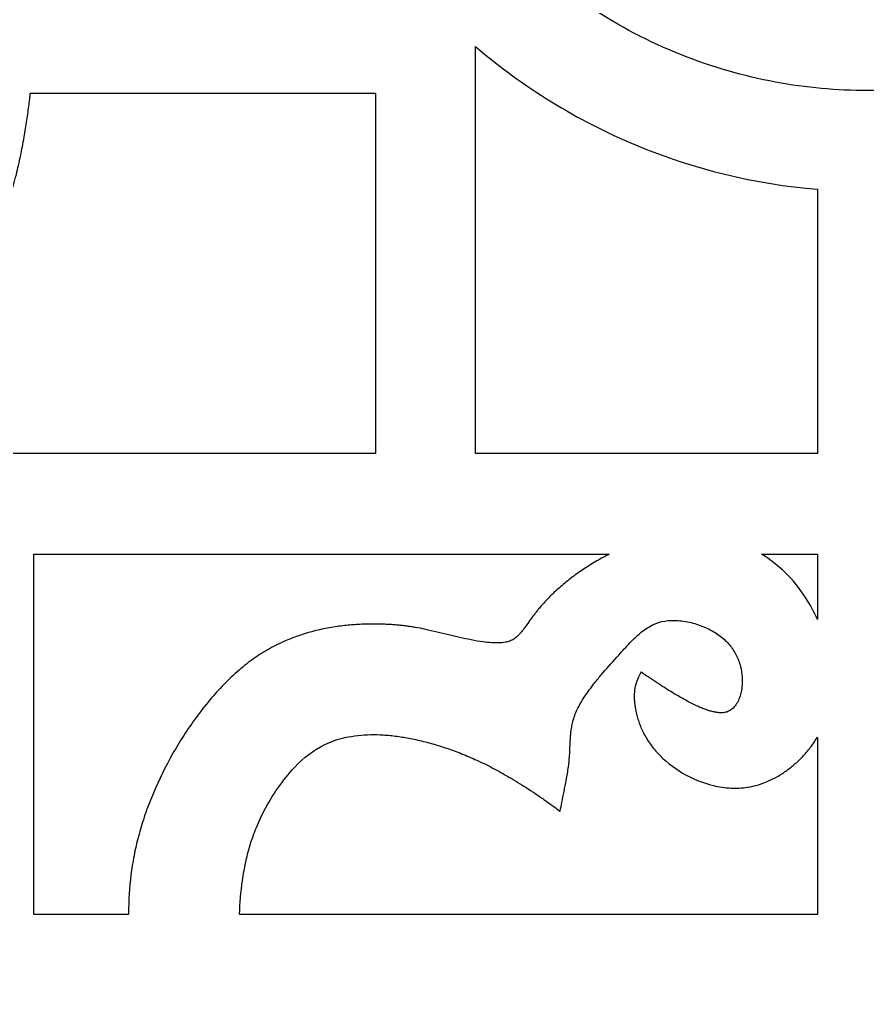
# Model space of a CAD drawing. Header units: centimetres. Extents: x -27 to -20.3, y -9 to 9.
# Drawn here: x -25.649 to -23.642, y -6.621 to -4.31 of the extents above; entities that cross this region are included whole.
import ezdxf

# ---------------------------------------------------------------- set-up
doc = ezdxf.new("R2010")
doc.units = ezdxf.units.CM
doc.header["$MEASUREMENT"] = 0
doc.layers.add('layer 1', color=7, linetype='Continuous')

msp = doc.modelspace()

# ---------------------------------------------------------------- linework, layer by layer
at = {"layer": 'layer 1', "color": 250}
for points, knots in [([(-20.28417, 9.00077), (-20.28417, 3.00045), (-20.28417, -2.99988), (-20.28417, -9.00021), (-20.28417, -9.00021), (-22.52248, -9.00021), (-24.76082, -9.00021), (-26.99914, -9.00021), (-26.99914, -9.00021), (-26.99914, -2.99988), (-26.99914, 3.00045), (-26.99914, 9.00077), (-26.99914, 9.00077), (-24.76082, 9.00077), (-22.52248, 9.00077), (-20.28417, 9.00077)], [0, 0, 0, 0, 0.2, 0.2, 0.2, 0.2, 0.4, 0.4, 0.4, 0.4, 0.6, 0.6, 0.6, 0.6, 1, 1, 1, 1]), ([(-23.64165, -4.47847), (-23.56938, -4.47847), (-23.49661, -4.47189), (-23.42394, -4.45837), (-23.42394, -4.45837), (-23.34842, -4.44429), (-23.2739, -4.42285), (-23.20125, -4.39391), (-23.20125, -4.39391), (-23.04984, -4.33355), (-22.91247, -4.24329), (-22.79568, -4.12569), (-22.79568, -4.12569), (-22.73729, -4.06691), (-22.68533, -4.00245), (-22.64029, -3.9331), (-22.64029, -3.9331), (-22.59588, -3.86473), (-22.55884, -3.79252), (-22.52928, -3.71736), (-22.52928, -3.71736), (-22.50051, -3.64423), (-22.47922, -3.56924), (-22.46523, -3.49316), (-22.46523, -3.49316), (-22.45181, -3.42003), (-22.44527, -3.34676), (-22.44527, -3.274), (-22.44527, -3.274), (-22.44527, -3.20125), (-22.45181, -3.12796), (-22.46523, -3.05484), (-22.46523, -3.05484), (-22.47922, -2.97877), (-22.50051, -2.90378), (-22.52928, -2.83065), (-22.52928, -2.83065), (-22.55884, -2.75549), (-22.59588, -2.68328), (-22.64029, -2.6149), (-22.64029, -2.6149), (-22.68533, -2.54555), (-22.73729, -2.4811), (-22.79568, -2.42232), (-22.79568, -2.42232), (-22.91247, -2.30472), (-23.04984, -2.21446), (-23.20125, -2.1541), (-23.20125, -2.1541), (-23.2739, -2.12515), (-23.34842, -2.10372), (-23.42394, -2.08964), (-23.42394, -2.08964), (-23.49661, -2.07612), (-23.56938, -2.06953), (-23.64165, -2.06953), (-23.64165, -2.06953), (-23.71391, -2.06953), (-23.78669, -2.07612), (-23.85936, -2.08964), (-23.85936, -2.08964), (-23.93489, -2.10372), (-24.0094, -2.12515), (-24.08202, -2.1541), (-24.08202, -2.1541), (-24.23344, -2.21446), (-24.3708, -2.30472), (-24.48762, -2.42232), (-24.48762, -2.42232), (-24.54602, -2.4811), (-24.59797, -2.54555), (-24.64299, -2.6149), (-24.64299, -2.6149), (-24.68741, -2.68328), (-24.72447, -2.75549), (-24.75403, -2.83065), (-24.75403, -2.83065), (-24.78278, -2.90378), (-24.80405, -2.97877), (-24.81806, -3.05484), (-24.81806, -3.05484), (-24.8315, -3.12796), (-24.83804, -3.20125), (-24.83804, -3.274), (-24.83804, -3.274), (-24.83804, -3.34676), (-24.8315, -3.42003), (-24.81806, -3.49316), (-24.81806, -3.49316), (-24.80405, -3.56924), (-24.78278, -3.64423), (-24.75403, -3.71736), (-24.75403, -3.71736), (-24.72447, -3.79252), (-24.68741, -3.86473), (-24.64299, -3.9331), (-24.64299, -3.9331), (-24.59797, -4.00245), (-24.54602, -4.06691), (-24.48762, -4.12569), (-24.48762, -4.12569), (-24.3708, -4.24329), (-24.23344, -4.33355), (-24.08202, -4.39391), (-24.08202, -4.39391), (-24.0094, -4.42285), (-23.93489, -4.44429), (-23.85936, -4.45837), (-23.85936, -4.45837), (-23.78669, -4.47189), (-23.71391, -4.47847), (-23.64165, -4.47847)], [0, 0, 0, 0, 0.0344828, 0.0344828, 0.0344828, 0.0344828, 0.0689655, 0.0689655, 0.0689655, 0.0689655, 0.1034483, 0.1034483, 0.1034483, 0.1034483, 0.137931, 0.137931, 0.137931, 0.137931, 0.1724138, 0.1724138, 0.1724138, 0.1724138, 0.2068966, 0.2068966, 0.2068966, 0.2068966, 0.2413793, 0.2413793, 0.2413793, 0.2413793, 0.2758621, 0.2758621, 0.2758621, 0.2758621, 0.3103448, 0.3103448, 0.3103448, 0.3103448, 0.3448276, 0.3448276, 0.3448276, 0.3448276, 0.3793103, 0.3793103, 0.3793103, 0.3793103, 0.4137931, 0.4137931, 0.4137931, 0.4137931, 0.4482759, 0.4482759, 0.4482759, 0.4482759, 0.4827586, 0.4827586, 0.4827586, 0.4827586, 0.5172414, 0.5172414, 0.5172414, 0.5172414, 0.5517241, 0.5517241, 0.5517241, 0.5517241, 0.5862069, 0.5862069, 0.5862069, 0.5862069, 0.6206897, 0.6206897, 0.6206897, 0.6206897, 0.6551724, 0.6551724, 0.6551724, 0.6551724, 0.6896552, 0.6896552, 0.6896552, 0.6896552, 0.7241379, 0.7241379, 0.7241379, 0.7241379, 0.7586207, 0.7586207, 0.7586207, 0.7586207, 0.7931034, 0.7931034, 0.7931034, 0.7931034, 0.8275862, 0.8275862, 0.8275862, 0.8275862, 0.862069, 0.862069, 0.862069, 0.862069, 0.8965517, 0.8965517, 0.8965517, 0.8965517, 0.9310345, 0.9310345, 0.9310345, 0.9310345, 1, 1, 1, 1]), ([(-23.7602, -5.33752), (-23.7602, -5.12908), (-23.7602, -4.92066), (-23.7602, -4.71222), (-23.7602, -4.71222), (-23.90802, -4.69988), (-24.05282, -4.66469), (-24.19099, -4.60699), (-24.19099, -4.60699), (-24.32913, -4.54928), (-24.45615, -4.47093), (-24.56926, -4.37428), (-24.56926, -4.37428), (-24.56926, -4.40665), (-24.56926, -4.43903), (-24.56926, -4.47141), (-24.56926, -4.47141), (-24.56926, -4.76011), (-24.56926, -5.04882), (-24.56926, -5.33752), (-24.56926, -5.33752), (-24.29959, -5.33752), (-24.02988, -5.33752), (-23.7602, -5.33752)], [0, 0, 0, 0, 0.1428571, 0.1428571, 0.1428571, 0.1428571, 0.2857143, 0.2857143, 0.2857143, 0.2857143, 0.4285714, 0.4285714, 0.4285714, 0.4285714, 0.5714286, 0.5714286, 0.5714286, 0.5714286, 0.7142857, 0.7142857, 0.7142857, 0.7142857, 1, 1, 1, 1]), ([(-24.80634, -4.4848), (-25.07871, -4.4848), (-25.35106, -4.4848), (-25.62346, -4.4848), (-25.62346, -4.4848), (-25.62377, -4.48784), (-25.6241, -4.49088), (-25.62442, -4.49393), (-25.62442, -4.49393), (-25.62509, -4.49978), (-25.62576, -4.50563), (-25.62651, -4.51147), (-25.62651, -4.51147), (-25.62726, -4.51749), (-25.62804, -4.5235), (-25.62886, -4.52949), (-25.62886, -4.52949), (-25.62974, -4.53582), (-25.63065, -4.54213), (-25.6316, -4.54844), (-25.6316, -4.54844), (-25.63373, -4.56169), (-25.63589, -4.57495), (-25.63804, -4.58819), (-25.63804, -4.58819), (-25.63938, -4.59606), (-25.6408, -4.6039), (-25.64228, -4.61174), (-25.64228, -4.61174), (-25.64353, -4.61834), (-25.6448, -4.62492), (-25.64615, -4.6315), (-25.64615, -4.6315), (-25.64778, -4.63951), (-25.64952, -4.6475), (-25.65134, -4.65548), (-25.65134, -4.65548), (-25.65299, -4.66265), (-25.65469, -4.66982), (-25.65653, -4.67695), (-25.65653, -4.67695), (-25.66089, -4.69404), (-25.66582, -4.71095), (-25.67138, -4.72769), (-25.67138, -4.72769), (-25.67604, -4.74187), (-25.68136, -4.75587), (-25.68722, -4.76962), (-25.68722, -4.76962), (-25.70106, -4.80215), (-25.7185, -4.8329), (-25.73927, -4.86146), (-25.73927, -4.86146), (-25.75761, -4.88667), (-25.77905, -4.9093), (-25.80321, -4.92893), (-25.80321, -4.92893), (-25.82671, -4.94803), (-25.85227, -4.96425), (-25.87952, -4.97733), (-25.87952, -4.97733), (-25.91205, -4.99298), (-25.94596, -5.00537), (-25.98085, -5.01441), (-25.98085, -5.01441), (-25.99788, -5.01881), (-26.01514, -5.02216), (-26.03254, -5.02445), (-26.03254, -5.02445), (-26.046, -5.02621), (-26.05958, -5.02687), (-26.07318, -5.02643), (-26.07318, -5.02643), (-26.08131, -5.02616), (-26.08942, -5.02547), (-26.09749, -5.02438), (-26.09749, -5.02438), (-26.10552, -5.02328), (-26.11349, -5.02176), (-26.12138, -5.01984), (-26.12138, -5.01984), (-26.12648, -5.01859), (-26.13159, -5.01718), (-26.13661, -5.01561), (-26.13661, -5.01561), (-26.13504, -5.02066), (-26.13364, -5.0258), (-26.13239, -5.03095), (-26.13239, -5.03095), (-26.1305, -5.03889), (-26.12899, -5.04691), (-26.1279, -5.055), (-26.1279, -5.055), (-26.12679, -5.06312), (-26.12612, -5.07128), (-26.12587, -5.07947), (-26.12587, -5.07947), (-26.12541, -5.09314), (-26.12608, -5.1068), (-26.12784, -5.12037), (-26.12784, -5.12037), (-26.13009, -5.13792), (-26.13344, -5.15528), (-26.1378, -5.17241), (-26.1378, -5.17241), (-26.14678, -5.20755), (-26.15908, -5.24168), (-26.17462, -5.27443), (-26.17462, -5.27443), (-26.18763, -5.30187), (-26.20374, -5.3276), (-26.22268, -5.35127), (-26.22268, -5.35127), (-26.24222, -5.37559), (-26.26467, -5.39716), (-26.28971, -5.41563), (-26.28971, -5.41563), (-26.31809, -5.43654), (-26.34863, -5.45409), (-26.38095, -5.46803), (-26.38095, -5.46803), (-26.39461, -5.47393), (-26.40848, -5.47925), (-26.42259, -5.48399), (-26.42259, -5.48399), (-26.4392, -5.48957), (-26.45603, -5.49456), (-26.473, -5.49894), (-26.473, -5.49894), (-26.48009, -5.50078), (-26.48719, -5.50251), (-26.49433, -5.50416), (-26.49433, -5.50416), (-26.50226, -5.506), (-26.51017, -5.50773), (-26.51815, -5.50939), (-26.51815, -5.50939), (-26.52465, -5.51074), (-26.53121, -5.51204), (-26.53776, -5.51329), (-26.53776, -5.51329), (-26.5455, -5.51476), (-26.55323, -5.51616), (-26.56101, -5.51753), (-26.56101, -5.51753), (-26.57415, -5.51968), (-26.58733, -5.52185), (-26.60049, -5.524), (-26.60049, -5.524), (-26.60679, -5.52498), (-26.61312, -5.5259), (-26.61944, -5.52677), (-26.61944, -5.52677), (-26.62541, -5.52762), (-26.6314, -5.52841), (-26.63736, -5.52917), (-26.63736, -5.52917), (-26.64317, -5.5299), (-26.64897, -5.5306), (-26.65478, -5.53125), (-26.65478, -5.53125), (-26.65705, -5.5315), (-26.6593, -5.53176), (-26.66156, -5.53201), (-26.66156, -5.53201), (-26.66156, -5.83098), (-26.66156, -6.12997), (-26.66156, -6.42895), (-26.66156, -6.42895), (-26.39188, -6.42895), (-26.1222, -6.42895), (-25.8525, -6.42895), (-25.8525, -6.42895), (-25.8525, -6.14024), (-25.8525, -5.85155), (-25.8525, -5.56284), (-25.8525, -5.56284), (-25.8525, -5.50592), (-25.8525, -5.44899), (-25.8525, -5.39208), (-25.8525, -5.39208), (-25.8525, -5.37837), (-25.8525, -5.36464), (-25.8525, -5.3509), (-25.8525, -5.3509), (-25.8525, -5.34666), (-25.8525, -5.34239), (-25.8525, -5.33812), (-25.8525, -5.33812), (-25.8525, -5.33792), (-25.8525, -5.33773), (-25.8525, -5.33752), (-25.8525, -5.33752), (-25.85229, -5.33752), (-25.8521, -5.33752), (-25.8519, -5.33752), (-25.8519, -5.33752), (-25.84768, -5.33752), (-25.84345, -5.33752), (-25.83918, -5.33752), (-25.83918, -5.33752), (-25.49492, -5.33752), (-25.15062, -5.33752), (-24.80634, -5.33752), (-24.80634, -5.33752), (-24.80634, -5.05328), (-24.80634, -4.76903), (-24.80634, -4.4848)], [0, 0, 0, 0, 0.0188679, 0.0188679, 0.0188679, 0.0188679, 0.0377358, 0.0377358, 0.0377358, 0.0377358, 0.0566038, 0.0566038, 0.0566038, 0.0566038, 0.0754717, 0.0754717, 0.0754717, 0.0754717, 0.0943396, 0.0943396, 0.0943396, 0.0943396, 0.1132075, 0.1132075, 0.1132075, 0.1132075, 0.1320755, 0.1320755, 0.1320755, 0.1320755, 0.1509434, 0.1509434, 0.1509434, 0.1509434, 0.1698113, 0.1698113, 0.1698113, 0.1698113, 0.1886792, 0.1886792, 0.1886792, 0.1886792, 0.2075472, 0.2075472, 0.2075472, 0.2075472, 0.2264151, 0.2264151, 0.2264151, 0.2264151, 0.245283, 0.245283, 0.245283, 0.245283, 0.2641509, 0.2641509, 0.2641509, 0.2641509, 0.2830189, 0.2830189, 0.2830189, 0.2830189, 0.3018868, 0.3018868, 0.3018868, 0.3018868, 0.3207547, 0.3207547, 0.3207547, 0.3207547, 0.3396226, 0.3396226, 0.3396226, 0.3396226, 0.3584906, 0.3584906, 0.3584906, 0.3584906, 0.3773585, 0.3773585, 0.3773585, 0.3773585, 0.3962264, 0.3962264, 0.3962264, 0.3962264, 0.4150943, 0.4150943, 0.4150943, 0.4150943, 0.4339623, 0.4339623, 0.4339623, 0.4339623, 0.4528302, 0.4528302, 0.4528302, 0.4528302, 0.4716981, 0.4716981, 0.4716981, 0.4716981, 0.490566, 0.490566, 0.490566, 0.490566, 0.509434, 0.509434, 0.509434, 0.509434, 0.5283019, 0.5283019, 0.5283019, 0.5283019, 0.5471698, 0.5471698, 0.5471698, 0.5471698, 0.5660377, 0.5660377, 0.5660377, 0.5660377, 0.5849057, 0.5849057, 0.5849057, 0.5849057, 0.6037736, 0.6037736, 0.6037736, 0.6037736, 0.6226415, 0.6226415, 0.6226415, 0.6226415, 0.6415094, 0.6415094, 0.6415094, 0.6415094, 0.6603774, 0.6603774, 0.6603774, 0.6603774, 0.6792453, 0.6792453, 0.6792453, 0.6792453, 0.6981132, 0.6981132, 0.6981132, 0.6981132, 0.7169811, 0.7169811, 0.7169811, 0.7169811, 0.7358491, 0.7358491, 0.7358491, 0.7358491, 0.754717, 0.754717, 0.754717, 0.754717, 0.7735849, 0.7735849, 0.7735849, 0.7735849, 0.7924528, 0.7924528, 0.7924528, 0.7924528, 0.8113208, 0.8113208, 0.8113208, 0.8113208, 0.8301887, 0.8301887, 0.8301887, 0.8301887, 0.8490566, 0.8490566, 0.8490566, 0.8490566, 0.8679245, 0.8679245, 0.8679245, 0.8679245, 0.8867925, 0.8867925, 0.8867925, 0.8867925, 0.9056604, 0.9056604, 0.9056604, 0.9056604, 0.9245283, 0.9245283, 0.9245283, 0.9245283, 0.9433962, 0.9433962, 0.9433962, 0.9433962, 0.9622642, 0.9622642, 0.9622642, 0.9622642, 1, 1, 1, 1]), ([(-24.25336, -5.57623), (-24.70736, -5.57623), (-25.1614, -5.57623), (-25.61541, -5.57623), (-25.61541, -5.57623), (-25.61541, -5.86047), (-25.61541, -6.14471), (-25.61541, -6.42895), (-25.61541, -6.42895), (-25.54048, -6.42895), (-25.46556, -6.42895), (-25.39065, -6.42895), (-25.39065, -6.42895), (-25.39069, -6.42395), (-25.39066, -6.41894), (-25.39062, -6.41395), (-25.39062, -6.41395), (-25.39027, -6.38387), (-25.38796, -6.35388), (-25.3837, -6.32411), (-25.3837, -6.32411), (-25.38151, -6.30882), (-25.37882, -6.29361), (-25.37562, -6.27849), (-25.37562, -6.27849), (-25.37237, -6.26314), (-25.36862, -6.24791), (-25.36437, -6.23282), (-25.36437, -6.23282), (-25.36008, -6.21766), (-25.35532, -6.20265), (-25.35009, -6.18779), (-25.35009, -6.18779), (-25.34459, -6.17218), (-25.33861, -6.15673), (-25.33216, -6.14149), (-25.33216, -6.14149), (-25.31874, -6.10974), (-25.3035, -6.07882), (-25.28653, -6.04883), (-25.28653, -6.04883), (-25.26969, -6.01906), (-25.25114, -5.99032), (-25.23094, -5.96272), (-25.23094, -5.96272), (-25.22053, -5.94846), (-25.20965, -5.93456), (-25.19829, -5.92105), (-25.19829, -5.92105), (-25.18796, -5.90869), (-25.17715, -5.89673), (-25.16593, -5.88516), (-25.16593, -5.88516), (-25.15413, -5.87302), (-25.14181, -5.86139), (-25.129, -5.85031), (-25.129, -5.85031), (-25.11781, -5.84061), (-25.10613, -5.83149), (-25.09402, -5.82296), (-25.09402, -5.82296), (-25.08226, -5.81464), (-25.07003, -5.80696), (-25.05743, -5.79993), (-25.05743, -5.79993), (-25.04464, -5.79281), (-25.0315, -5.78635), (-25.01804, -5.78057), (-25.01804, -5.78057), (-25.0061, -5.77545), (-24.99389, -5.77084), (-24.98154, -5.76679), (-24.98154, -5.76679), (-24.96864, -5.76257), (-24.95558, -5.75892), (-24.94238, -5.75581), (-24.94238, -5.75581), (-24.93643, -5.75442), (-24.93044, -5.75313), (-24.92446, -5.75196), (-24.92446, -5.75196), (-24.9183, -5.75075), (-24.91215, -5.74965), (-24.90593, -5.74867), (-24.90593, -5.74867), (-24.90024, -5.74775), (-24.89453, -5.74693), (-24.88884, -5.74621), (-24.88884, -5.74621), (-24.88293, -5.74548), (-24.87703, -5.74481), (-24.87112, -5.74426), (-24.87112, -5.74426), (-24.86575, -5.74375), (-24.86042, -5.74332), (-24.85505, -5.74294), (-24.85505, -5.74294), (-24.84952, -5.74257), (-24.84396, -5.74226), (-24.83841, -5.74204), (-24.83841, -5.74204), (-24.8335, -5.74184), (-24.82857, -5.74169), (-24.82368, -5.74159), (-24.82368, -5.74159), (-24.81855, -5.7415), (-24.81341, -5.74146), (-24.80828, -5.74147), (-24.80828, -5.74147), (-24.80359, -5.74149), (-24.79892, -5.74156), (-24.79427, -5.74166), (-24.79427, -5.74166), (-24.78981, -5.74176), (-24.78542, -5.74188), (-24.781, -5.74208), (-24.781, -5.74208), (-24.77679, -5.74226), (-24.77254, -5.74249), (-24.76834, -5.74275), (-24.76834, -5.74275), (-24.76428, -5.74302), (-24.76021, -5.74333), (-24.75616, -5.74368), (-24.75616, -5.74368), (-24.75233, -5.74401), (-24.7485, -5.74439), (-24.74467, -5.7448), (-24.74467, -5.7448), (-24.74087, -5.74519), (-24.7371, -5.74565), (-24.73333, -5.74613), (-24.73333, -5.74613), (-24.72983, -5.7466), (-24.72628, -5.74709), (-24.72278, -5.74761), (-24.72278, -5.74761), (-24.71917, -5.74816), (-24.71558, -5.74874), (-24.71202, -5.74934), (-24.71202, -5.74934), (-24.70402, -5.75071), (-24.69604, -5.75228), (-24.68811, -5.75405), (-24.68811, -5.75405), (-24.66979, -5.75814), (-24.65153, -5.76243), (-24.63329, -5.76692), (-24.63329, -5.76692), (-24.61562, -5.77125), (-24.59788, -5.77525), (-24.58007, -5.77893), (-24.58007, -5.77893), (-24.5707, -5.78085), (-24.5613, -5.78244), (-24.5518, -5.78371), (-24.5518, -5.78371), (-24.54486, -5.78464), (-24.53789, -5.78533), (-24.53092, -5.78579), (-24.53092, -5.78579), (-24.52579, -5.7861), (-24.52066, -5.78621), (-24.51553, -5.78607), (-24.51553, -5.78607), (-24.50991, -5.78593), (-24.50434, -5.7854), (-24.49881, -5.78449), (-24.49881, -5.78449), (-24.49512, -5.78389), (-24.49156, -5.78293), (-24.48806, -5.78165), (-24.48806, -5.78165), (-24.48489, -5.78049), (-24.48181, -5.77895), (-24.47895, -5.77712), (-24.47895, -5.77712), (-24.47557, -5.77493), (-24.4724, -5.77243), (-24.4695, -5.76961), (-24.4695, -5.76961), (-24.46815, -5.76831), (-24.46683, -5.76696), (-24.46557, -5.76554), (-24.46557, -5.76554), (-24.4639, -5.7637), (-24.46226, -5.7618), (-24.46067, -5.75985), (-24.46067, -5.75985), (-24.4594, -5.75828), (-24.45815, -5.75668), (-24.45693, -5.75507), (-24.45693, -5.75507), (-24.45502, -5.75254), (-24.45312, -5.75), (-24.45128, -5.74744), (-24.45128, -5.74744), (-24.44772, -5.74247), (-24.44413, -5.73752), (-24.44058, -5.73255), (-24.44058, -5.73255), (-24.43828, -5.72933), (-24.43594, -5.72612), (-24.43358, -5.72294), (-24.43358, -5.72294), (-24.43173, -5.72046), (-24.42985, -5.71799), (-24.42795, -5.71554), (-24.42795, -5.71554), (-24.42541, -5.71224), (-24.42282, -5.70899), (-24.42021, -5.70576), (-24.42021, -5.70576), (-24.41772, -5.70273), (-24.41519, -5.69973), (-24.41263, -5.69678), (-24.41263, -5.69678), (-24.40961, -5.69329), (-24.40656, -5.68986), (-24.40339, -5.68649), (-24.40339, -5.68649), (-24.40024, -5.68313), (-24.39705, -5.6798), (-24.39382, -5.67653), (-24.39382, -5.67653), (-24.39028, -5.67301), (-24.38667, -5.66953), (-24.38303, -5.66613), (-24.38303, -5.66613), (-24.37909, -5.66244), (-24.37505, -5.65882), (-24.371, -5.65527), (-24.371, -5.65527), (-24.36678, -5.6516), (-24.36251, -5.64799), (-24.35819, -5.64446), (-24.35819, -5.64446), (-24.35367, -5.64077), (-24.34913, -5.63717), (-24.34448, -5.63362), (-24.34448, -5.63362), (-24.33458, -5.62602), (-24.32443, -5.61873), (-24.31406, -5.61177), (-24.31406, -5.61177), (-24.30362, -5.60478), (-24.29298, -5.59814), (-24.28214, -5.59184), (-24.28214, -5.59184), (-24.27269, -5.58635), (-24.26309, -5.58114), (-24.25336, -5.57623)], [0, 0, 0, 0, 0.015625, 0.015625, 0.015625, 0.015625, 0.03125, 0.03125, 0.03125, 0.03125, 0.046875, 0.046875, 0.046875, 0.046875, 0.0625, 0.0625, 0.0625, 0.0625, 0.078125, 0.078125, 0.078125, 0.078125, 0.09375, 0.09375, 0.09375, 0.09375, 0.109375, 0.109375, 0.109375, 0.109375, 0.125, 0.125, 0.125, 0.125, 0.140625, 0.140625, 0.140625, 0.140625, 0.15625, 0.15625, 0.15625, 0.15625, 0.171875, 0.171875, 0.171875, 0.171875, 0.1875, 0.1875, 0.1875, 0.1875, 0.203125, 0.203125, 0.203125, 0.203125, 0.21875, 0.21875, 0.21875, 0.21875, 0.234375, 0.234375, 0.234375, 0.234375, 0.25, 0.25, 0.25, 0.25, 0.265625, 0.265625, 0.265625, 0.265625, 0.28125, 0.28125, 0.28125, 0.28125, 0.296875, 0.296875, 0.296875, 0.296875, 0.3125, 0.3125, 0.3125, 0.3125, 0.328125, 0.328125, 0.328125, 0.328125, 0.34375, 0.34375, 0.34375, 0.34375, 0.359375, 0.359375, 0.359375, 0.359375, 0.375, 0.375, 0.375, 0.375, 0.390625, 0.390625, 0.390625, 0.390625, 0.40625, 0.40625, 0.40625, 0.40625, 0.421875, 0.421875, 0.421875, 0.421875, 0.4375, 0.4375, 0.4375, 0.4375, 0.453125, 0.453125, 0.453125, 0.453125, 0.46875, 0.46875, 0.46875, 0.46875, 0.484375, 0.484375, 0.484375, 0.484375, 0.5, 0.5, 0.5, 0.5, 0.515625, 0.515625, 0.515625, 0.515625, 0.53125, 0.53125, 0.53125, 0.53125, 0.546875, 0.546875, 0.546875, 0.546875, 0.5625, 0.5625, 0.5625, 0.5625, 0.578125, 0.578125, 0.578125, 0.578125, 0.59375, 0.59375, 0.59375, 0.59375, 0.609375, 0.609375, 0.609375, 0.609375, 0.625, 0.625, 0.625, 0.625, 0.640625, 0.640625, 0.640625, 0.640625, 0.65625, 0.65625, 0.65625, 0.65625, 0.671875, 0.671875, 0.671875, 0.671875, 0.6875, 0.6875, 0.6875, 0.6875, 0.703125, 0.703125, 0.703125, 0.703125, 0.71875, 0.71875, 0.71875, 0.71875, 0.734375, 0.734375, 0.734375, 0.734375, 0.75, 0.75, 0.75, 0.75, 0.765625, 0.765625, 0.765625, 0.765625, 0.78125, 0.78125, 0.78125, 0.78125, 0.796875, 0.796875, 0.796875, 0.796875, 0.8125, 0.8125, 0.8125, 0.8125, 0.828125, 0.828125, 0.828125, 0.828125, 0.84375, 0.84375, 0.84375, 0.84375, 0.859375, 0.859375, 0.859375, 0.859375, 0.875, 0.875, 0.875, 0.875, 0.890625, 0.890625, 0.890625, 0.890625, 0.90625, 0.90625, 0.90625, 0.90625, 0.921875, 0.921875, 0.921875, 0.921875, 0.9375, 0.9375, 0.9375, 0.9375, 0.953125, 0.953125, 0.953125, 0.953125, 0.96875, 0.96875, 0.96875, 0.96875, 1, 1, 1, 1]), ([(-23.7602, -5.73026), (-23.7602, -5.67892), (-23.7602, -5.62757), (-23.7602, -5.57623), (-23.7602, -5.57623), (-23.80422, -5.57623), (-23.84826, -5.57623), (-23.89233, -5.57623), (-23.89233, -5.57623), (-23.87221, -5.58847), (-23.85358, -5.6029), (-23.83666, -5.61929), (-23.83666, -5.61929), (-23.8183, -5.63711), (-23.80208, -5.65694), (-23.78827, -5.67852), (-23.78827, -5.67852), (-23.77766, -5.69506), (-23.76828, -5.71234), (-23.7602, -5.73026)], [0, 0, 0, 0, 0.1666667, 0.1666667, 0.1666667, 0.1666667, 0.3333333, 0.3333333, 0.3333333, 0.3333333, 0.5, 0.5, 0.5, 0.5, 0.6666667, 0.6666667, 0.6666667, 0.6666667, 1, 1, 1, 1]), ([(-24.12809, -5.88836), (-24.11706, -5.89517), (-24.10606, -5.90198), (-24.09504, -5.90878), (-24.09504, -5.90878), (-24.0853, -5.91425), (-24.07553, -5.91972), (-24.06576, -5.92521), (-24.06576, -5.92521), (-24.06355, -5.92637), (-24.06133, -5.92752), (-24.0591, -5.92865), (-24.0591, -5.92865), (-24.05701, -5.9297), (-24.05493, -5.93075), (-24.05281, -5.93178), (-24.05281, -5.93178), (-24.05069, -5.9328), (-24.04859, -5.9338), (-24.04646, -5.9348), (-24.04646, -5.9348), (-24.04452, -5.9357), (-24.04256, -5.93656), (-24.04062, -5.93741), (-24.04062, -5.93741), (-24.03865, -5.93829), (-24.03671, -5.93912), (-24.03474, -5.93992), (-24.03474, -5.93992), (-24.03293, -5.94066), (-24.03115, -5.94138), (-24.02934, -5.94209), (-24.02934, -5.94209), (-24.02753, -5.94276), (-24.02571, -5.94344), (-24.02389, -5.94409), (-24.02389, -5.94409), (-24.02224, -5.94468), (-24.02061, -5.94524), (-24.01895, -5.94576), (-24.01895, -5.94576), (-24.01568, -5.94683), (-24.01236, -5.94778), (-24.00902, -5.94862), (-24.00902, -5.94862), (-24.00633, -5.94929), (-24.00361, -5.94987), (-24.00087, -5.95032), (-24.00087, -5.95032), (-23.9982, -5.95078), (-23.99549, -5.95111), (-23.99283, -5.95131), (-23.99283, -5.95131), (-23.99065, -5.95147), (-23.98846, -5.95152), (-23.98627, -5.95143), (-23.98627, -5.95143), (-23.98421, -5.95136), (-23.98212, -5.95116), (-23.98008, -5.95084), (-23.98008, -5.95084), (-23.97834, -5.95056), (-23.97659, -5.95015), (-23.97489, -5.94963), (-23.97489, -5.94963), (-23.96904, -5.94784), (-23.96382, -5.94461), (-23.95957, -5.94016), (-23.95957, -5.94016), (-23.95343, -5.93367), (-23.94865, -5.9261), (-23.94547, -5.91774), (-23.94547, -5.91774), (-23.94229, -5.90938), (-23.94019, -5.90068), (-23.93923, -5.89179), (-23.93923, -5.89179), (-23.93804, -5.88115), (-23.93804, -5.87044), (-23.93919, -5.8598), (-23.93919, -5.8598), (-23.94024, -5.84998), (-23.94238, -5.84034), (-23.94557, -5.831), (-23.94557, -5.831), (-23.9486, -5.82203), (-23.95268, -5.81347), (-23.95766, -5.80545), (-23.95766, -5.80545), (-23.96276, -5.79726), (-23.96875, -5.78969), (-23.97556, -5.78289), (-23.97556, -5.78289), (-23.983, -5.77543), (-23.99117, -5.76879), (-24.00001, -5.76308), (-24.00001, -5.76308), (-24.00931, -5.75707), (-24.01908, -5.75194), (-24.02932, -5.74775), (-24.02932, -5.74775), (-24.04038, -5.74321), (-24.05178, -5.73966), (-24.06347, -5.73707), (-24.06347, -5.73707), (-24.07542, -5.73445), (-24.08758, -5.733), (-24.0998, -5.73275), (-24.0998, -5.73275), (-24.10932, -5.73255), (-24.11884, -5.7335), (-24.12812, -5.73561), (-24.12812, -5.73561), (-24.13646, -5.73748), (-24.14446, -5.74043), (-24.15204, -5.7444), (-24.15204, -5.7444), (-24.16179, -5.74953), (-24.17101, -5.75568), (-24.17948, -5.76275), (-24.17948, -5.76275), (-24.18313, -5.76581), (-24.1867, -5.76897), (-24.19017, -5.77225), (-24.19017, -5.77225), (-24.19492, -5.77676), (-24.19956, -5.78134), (-24.20409, -5.78605), (-24.20409, -5.78605), (-24.21288, -5.79559), (-24.22168, -5.80515), (-24.23046, -5.8147), (-24.23046, -5.8147), (-24.24308, -5.82868), (-24.25555, -5.84279), (-24.26786, -5.85707), (-24.26786, -5.85707), (-24.27418, -5.86437), (-24.28037, -5.87181), (-24.28637, -5.87938), (-24.28637, -5.87938), (-24.29112, -5.88534), (-24.29577, -5.89138), (-24.30027, -5.89752), (-24.30027, -5.89752), (-24.30387, -5.9024), (-24.30737, -5.90737), (-24.31073, -5.91242), (-24.31073, -5.91242), (-24.31455, -5.91811), (-24.31815, -5.92391), (-24.32155, -5.92983), (-24.32155, -5.92983), (-24.32418, -5.93437), (-24.3266, -5.93902), (-24.32884, -5.94375), (-24.32884, -5.94375), (-24.33098, -5.94838), (-24.33295, -5.95311), (-24.33466, -5.95792), (-24.33466, -5.95792), (-24.33639, -5.96272), (-24.33787, -5.9676), (-24.33913, -5.97254), (-24.33913, -5.97254), (-24.3402, -5.97674), (-24.3411, -5.98097), (-24.34185, -5.98525), (-24.34185, -5.98525), (-24.34271, -5.99019), (-24.3434, -5.99514), (-24.34392, -6.00013), (-24.34392, -6.00013), (-24.3443, -6.00357), (-24.34458, -6.00702), (-24.3448, -6.01048), (-24.3448, -6.01048), (-24.34518, -6.01616), (-24.34547, -6.02185), (-24.34568, -6.02753), (-24.34568, -6.02753), (-24.34596, -6.03455), (-24.34629, -6.04156), (-24.34661, -6.04858), (-24.34661, -6.04858), (-24.34672, -6.05088), (-24.34687, -6.05318), (-24.34704, -6.05547), (-24.34704, -6.05547), (-24.34759, -6.06337), (-24.34842, -6.07125), (-24.34949, -6.07908), (-24.34949, -6.07908), (-24.35096, -6.08974), (-24.35268, -6.10038), (-24.35465, -6.11095), (-24.35465, -6.11095), (-24.35812, -6.12866), (-24.36161, -6.14638), (-24.36508, -6.16409), (-24.36508, -6.16409), (-24.36637, -6.17061), (-24.36764, -6.17715), (-24.36893, -6.18365), (-24.36893, -6.18365), (-24.36899, -6.18397), (-24.36906, -6.18427), (-24.3691, -6.18457), (-24.3691, -6.18457), (-24.36936, -6.1844), (-24.36961, -6.18422), (-24.36987, -6.18402), (-24.36987, -6.18402), (-24.37522, -6.18013), (-24.38055, -6.17621), (-24.38593, -6.17231), (-24.38593, -6.17231), (-24.3932, -6.16701), (-24.40053, -6.16177), (-24.40792, -6.1566), (-24.40792, -6.1566), (-24.41489, -6.15171), (-24.42191, -6.14688), (-24.429, -6.14214), (-24.429, -6.14214), (-24.43594, -6.13745), (-24.44293, -6.13285), (-24.44997, -6.12832), (-24.44997, -6.12832), (-24.45668, -6.12401), (-24.4634, -6.11979), (-24.47021, -6.11564), (-24.47021, -6.11564), (-24.47683, -6.11156), (-24.48354, -6.10754), (-24.4903, -6.10362), (-24.4903, -6.10362), (-24.4967, -6.09986), (-24.50319, -6.09617), (-24.50973, -6.09259), (-24.50973, -6.09259), (-24.51609, -6.08905), (-24.52252, -6.0856), (-24.52899, -6.08223), (-24.52899, -6.08223), (-24.53519, -6.07898), (-24.54146, -6.07581), (-24.54774, -6.07273), (-24.54774, -6.07273), (-24.55391, -6.0697), (-24.56008, -6.06676), (-24.56631, -6.06391), (-24.56631, -6.06391), (-24.57232, -6.06113), (-24.57839, -6.05843), (-24.58447, -6.05583), (-24.58447, -6.05583), (-24.59043, -6.05326), (-24.5964, -6.05078), (-24.60242, -6.04838), (-24.60242, -6.04838), (-24.60827, -6.04604), (-24.6142, -6.04377), (-24.62014, -6.04159), (-24.62014, -6.04159), (-24.63147, -6.03742), (-24.64291, -6.03352), (-24.65443, -6.02993), (-24.65443, -6.02993), (-24.66584, -6.02638), (-24.67734, -6.02311), (-24.68894, -6.02016), (-24.68894, -6.02016), (-24.70045, -6.01724), (-24.71203, -6.01461), (-24.7237, -6.01231), (-24.7237, -6.01231), (-24.73411, -6.01025), (-24.74457, -6.00851), (-24.75509, -6.00709), (-24.75509, -6.00709), (-24.76607, -6.0056), (-24.77706, -6.0045), (-24.78811, -6.00381), (-24.78811, -6.00381), (-24.79791, -6.00318), (-24.8077, -6.00294), (-24.81753, -6.0031), (-24.81753, -6.0031), (-24.83809, -6.00343), (-24.85851, -6.00581), (-24.87858, -6.0102), (-24.87858, -6.0102), (-24.89512, -6.01384), (-24.91115, -6.01941), (-24.92638, -6.02686), (-24.92638, -6.02686), (-24.95324, -6.03998), (-24.97718, -6.05791), (-24.99742, -6.07998), (-24.99742, -6.07998), (-25.02631, -6.11153), (-25.05076, -6.14664), (-25.07038, -6.18472), (-25.07038, -6.18472), (-25.07409, -6.19196), (-25.07764, -6.19929), (-25.08103, -6.20669), (-25.08103, -6.20669), (-25.08427, -6.21377), (-25.08734, -6.22092), (-25.09023, -6.22815), (-25.09023, -6.22815), (-25.09291, -6.23492), (-25.09545, -6.24175), (-25.09782, -6.24863), (-25.09782, -6.24863), (-25.10021, -6.2555), (-25.1024, -6.26242), (-25.10444, -6.26937), (-25.10444, -6.26937), (-25.10792, -6.28122), (-25.11092, -6.29316), (-25.11345, -6.30523), (-25.11345, -6.30523), (-25.11649, -6.31963), (-25.11903, -6.33412), (-25.1211, -6.34871), (-25.1211, -6.34871), (-25.1249, -6.37532), (-25.12721, -6.4021), (-25.12808, -6.42895), (-25.12808, -6.42895), (-24.67212, -6.42895), (-24.21616, -6.42895), (-23.7602, -6.42895), (-23.7602, -6.42895), (-23.7602, -6.28898), (-23.7602, -6.14899), (-23.7602, -6.00903), (-23.7602, -6.00903), (-23.76238, -6.01271), (-23.76463, -6.01631), (-23.76699, -6.01987), (-23.76699, -6.01987), (-23.77212, -6.0276), (-23.77769, -6.03506), (-23.78362, -6.04219), (-23.78362, -6.04219), (-23.78969, -6.04945), (-23.79613, -6.0564), (-23.80291, -6.06299), (-23.80291, -6.06299), (-23.80914, -6.06901), (-23.81563, -6.07473), (-23.82241, -6.08015), (-23.82241, -6.08015), (-23.82911, -6.08547), (-23.83601, -6.09047), (-23.84321, -6.09513), (-23.84321, -6.09513), (-23.84992, -6.09948), (-23.85681, -6.1035), (-23.86394, -6.10718), (-23.86394, -6.10718), (-23.87057, -6.11063), (-23.87744, -6.11372), (-23.8844, -6.11644), (-23.8844, -6.11644), (-23.89115, -6.11907), (-23.89802, -6.12134), (-23.905, -6.12325), (-23.905, -6.12325), (-23.9118, -6.1251), (-23.9187, -6.12657), (-23.92566, -6.12766), (-23.92566, -6.12766), (-23.93864, -6.12968), (-23.95175, -6.1304), (-23.96485, -6.12975), (-23.96485, -6.12975), (-23.97882, -6.12905), (-23.9927, -6.12702), (-24.00629, -6.12369), (-24.00629, -6.12369), (-24.03199, -6.1174), (-24.05651, -6.10745), (-24.07936, -6.09409), (-24.07936, -6.09409), (-24.1017, -6.08102), (-24.12188, -6.06478), (-24.13944, -6.04572), (-24.13944, -6.04572), (-24.1433, -6.04156), (-24.14698, -6.03724), (-24.15048, -6.03278), (-24.15048, -6.03278), (-24.15393, -6.02837), (-24.15721, -6.02382), (-24.16026, -6.01914), (-24.16026, -6.01914), (-24.1659, -6.0106), (-24.17089, -6.00165), (-24.17517, -5.99234), (-24.17517, -5.99234), (-24.17713, -5.98815), (-24.17892, -5.98388), (-24.18057, -5.97958), (-24.18057, -5.97958), (-24.18222, -5.97523), (-24.18373, -5.97084), (-24.1851, -5.96639), (-24.1851, -5.96639), (-24.18632, -5.96245), (-24.1874, -5.95848), (-24.18838, -5.95449), (-24.18838, -5.95449), (-24.18936, -5.95049), (-24.19022, -5.94646), (-24.19095, -5.9424), (-24.19095, -5.9424), (-24.19165, -5.93867), (-24.19221, -5.93491), (-24.19268, -5.93115), (-24.19268, -5.93115), (-24.19309, -5.92773), (-24.1934, -5.92433), (-24.19362, -5.92088), (-24.19362, -5.92088), (-24.19379, -5.91754), (-24.19386, -5.91417), (-24.19383, -5.91082), (-24.19383, -5.91082), (-24.19379, -5.90774), (-24.19363, -5.90467), (-24.19335, -5.90157), (-24.19335, -5.90157), (-24.19282, -5.89571), (-24.19181, -5.88989), (-24.19029, -5.88421), (-24.19029, -5.88421), (-24.18889, -5.87897), (-24.18703, -5.87389), (-24.18467, -5.86902), (-24.18467, -5.86902), (-24.18257, -5.86464), (-24.18046, -5.86029), (-24.17834, -5.85594), (-24.17834, -5.85594), (-24.17824, -5.85574), (-24.17816, -5.85553), (-24.17807, -5.85533), (-24.17807, -5.85533), (-24.17788, -5.85545), (-24.17769, -5.85558), (-24.17751, -5.85569), (-24.17751, -5.85569), (-24.17346, -5.85835), (-24.16944, -5.86102), (-24.16543, -5.86367), (-24.16543, -5.86367), (-24.15299, -5.8719), (-24.14055, -5.88012), (-24.12809, -5.88836)], [0, 0, 0, 0, 0.008547, 0.008547, 0.008547, 0.008547, 0.017094, 0.017094, 0.017094, 0.017094, 0.025641, 0.025641, 0.025641, 0.025641, 0.034188, 0.034188, 0.034188, 0.034188, 0.042735, 0.042735, 0.042735, 0.042735, 0.0512821, 0.0512821, 0.0512821, 0.0512821, 0.0598291, 0.0598291, 0.0598291, 0.0598291, 0.0683761, 0.0683761, 0.0683761, 0.0683761, 0.0769231, 0.0769231, 0.0769231, 0.0769231, 0.0854701, 0.0854701, 0.0854701, 0.0854701, 0.0940171, 0.0940171, 0.0940171, 0.0940171, 0.1025641, 0.1025641, 0.1025641, 0.1025641, 0.1111111, 0.1111111, 0.1111111, 0.1111111, 0.1196581, 0.1196581, 0.1196581, 0.1196581, 0.1282051, 0.1282051, 0.1282051, 0.1282051, 0.1367521, 0.1367521, 0.1367521, 0.1367521, 0.1452991, 0.1452991, 0.1452991, 0.1452991, 0.1538462, 0.1538462, 0.1538462, 0.1538462, 0.1623932, 0.1623932, 0.1623932, 0.1623932, 0.1709402, 0.1709402, 0.1709402, 0.1709402, 0.1794872, 0.1794872, 0.1794872, 0.1794872, 0.1880342, 0.1880342, 0.1880342, 0.1880342, 0.1965812, 0.1965812, 0.1965812, 0.1965812, 0.2051282, 0.2051282, 0.2051282, 0.2051282, 0.2136752, 0.2136752, 0.2136752, 0.2136752, 0.2222222, 0.2222222, 0.2222222, 0.2222222, 0.2307692, 0.2307692, 0.2307692, 0.2307692, 0.2393162, 0.2393162, 0.2393162, 0.2393162, 0.2478632, 0.2478632, 0.2478632, 0.2478632, 0.2564103, 0.2564103, 0.2564103, 0.2564103, 0.2649573, 0.2649573, 0.2649573, 0.2649573, 0.2735043, 0.2735043, 0.2735043, 0.2735043, 0.2820513, 0.2820513, 0.2820513, 0.2820513, 0.2905983, 0.2905983, 0.2905983, 0.2905983, 0.2991453, 0.2991453, 0.2991453, 0.2991453, 0.3076923, 0.3076923, 0.3076923, 0.3076923, 0.3162393, 0.3162393, 0.3162393, 0.3162393, 0.3247863, 0.3247863, 0.3247863, 0.3247863, 0.3333333, 0.3333333, 0.3333333, 0.3333333, 0.3418803, 0.3418803, 0.3418803, 0.3418803, 0.3504274, 0.3504274, 0.3504274, 0.3504274, 0.3589744, 0.3589744, 0.3589744, 0.3589744, 0.3675214, 0.3675214, 0.3675214, 0.3675214, 0.3760684, 0.3760684, 0.3760684, 0.3760684, 0.3846154, 0.3846154, 0.3846154, 0.3846154, 0.3931624, 0.3931624, 0.3931624, 0.3931624, 0.4017094, 0.4017094, 0.4017094, 0.4017094, 0.4102564, 0.4102564, 0.4102564, 0.4102564, 0.4188034, 0.4188034, 0.4188034, 0.4188034, 0.4273504, 0.4273504, 0.4273504, 0.4273504, 0.4358974, 0.4358974, 0.4358974, 0.4358974, 0.4444444, 0.4444444, 0.4444444, 0.4444444, 0.4529915, 0.4529915, 0.4529915, 0.4529915, 0.4615385, 0.4615385, 0.4615385, 0.4615385, 0.4700855, 0.4700855, 0.4700855, 0.4700855, 0.4786325, 0.4786325, 0.4786325, 0.4786325, 0.4871795, 0.4871795, 0.4871795, 0.4871795, 0.4957265, 0.4957265, 0.4957265, 0.4957265, 0.5042735, 0.5042735, 0.5042735, 0.5042735, 0.5128205, 0.5128205, 0.5128205, 0.5128205, 0.5213675, 0.5213675, 0.5213675, 0.5213675, 0.5299145, 0.5299145, 0.5299145, 0.5299145, 0.5384615, 0.5384615, 0.5384615, 0.5384615, 0.5470085, 0.5470085, 0.5470085, 0.5470085, 0.5555556, 0.5555556, 0.5555556, 0.5555556, 0.5641026, 0.5641026, 0.5641026, 0.5641026, 0.5726496, 0.5726496, 0.5726496, 0.5726496, 0.5811966, 0.5811966, 0.5811966, 0.5811966, 0.5897436, 0.5897436, 0.5897436, 0.5897436, 0.5982906, 0.5982906, 0.5982906, 0.5982906, 0.6068376, 0.6068376, 0.6068376, 0.6068376, 0.6153846, 0.6153846, 0.6153846, 0.6153846, 0.6239316, 0.6239316, 0.6239316, 0.6239316, 0.6324786, 0.6324786, 0.6324786, 0.6324786, 0.6410256, 0.6410256, 0.6410256, 0.6410256, 0.6495726, 0.6495726, 0.6495726, 0.6495726, 0.6581197, 0.6581197, 0.6581197, 0.6581197, 0.6666667, 0.6666667, 0.6666667, 0.6666667, 0.6752137, 0.6752137, 0.6752137, 0.6752137, 0.6837607, 0.6837607, 0.6837607, 0.6837607, 0.6923077, 0.6923077, 0.6923077, 0.6923077, 0.7008547, 0.7008547, 0.7008547, 0.7008547, 0.7094017, 0.7094017, 0.7094017, 0.7094017, 0.7179487, 0.7179487, 0.7179487, 0.7179487, 0.7264957, 0.7264957, 0.7264957, 0.7264957, 0.7350427, 0.7350427, 0.7350427, 0.7350427, 0.7435897, 0.7435897, 0.7435897, 0.7435897, 0.7521368, 0.7521368, 0.7521368, 0.7521368, 0.7606838, 0.7606838, 0.7606838, 0.7606838, 0.7692308, 0.7692308, 0.7692308, 0.7692308, 0.7777778, 0.7777778, 0.7777778, 0.7777778, 0.7863248, 0.7863248, 0.7863248, 0.7863248, 0.7948718, 0.7948718, 0.7948718, 0.7948718, 0.8034188, 0.8034188, 0.8034188, 0.8034188, 0.8119658, 0.8119658, 0.8119658, 0.8119658, 0.8205128, 0.8205128, 0.8205128, 0.8205128, 0.8290598, 0.8290598, 0.8290598, 0.8290598, 0.8376068, 0.8376068, 0.8376068, 0.8376068, 0.8461538, 0.8461538, 0.8461538, 0.8461538, 0.8547009, 0.8547009, 0.8547009, 0.8547009, 0.8632479, 0.8632479, 0.8632479, 0.8632479, 0.8717949, 0.8717949, 0.8717949, 0.8717949, 0.8803419, 0.8803419, 0.8803419, 0.8803419, 0.8888889, 0.8888889, 0.8888889, 0.8888889, 0.8974359, 0.8974359, 0.8974359, 0.8974359, 0.9059829, 0.9059829, 0.9059829, 0.9059829, 0.9145299, 0.9145299, 0.9145299, 0.9145299, 0.9230769, 0.9230769, 0.9230769, 0.9230769, 0.9316239, 0.9316239, 0.9316239, 0.9316239, 0.9401709, 0.9401709, 0.9401709, 0.9401709, 0.9487179, 0.9487179, 0.9487179, 0.9487179, 0.957265, 0.957265, 0.957265, 0.957265, 0.965812, 0.965812, 0.965812, 0.965812, 0.974359, 0.974359, 0.974359, 0.974359, 0.982906, 0.982906, 0.982906, 0.982906, 1, 1, 1, 1])]:
    msp.add_open_spline(points, degree=3, knots=knots, dxfattribs=at)

doc.saveas('drawing.dxf')
